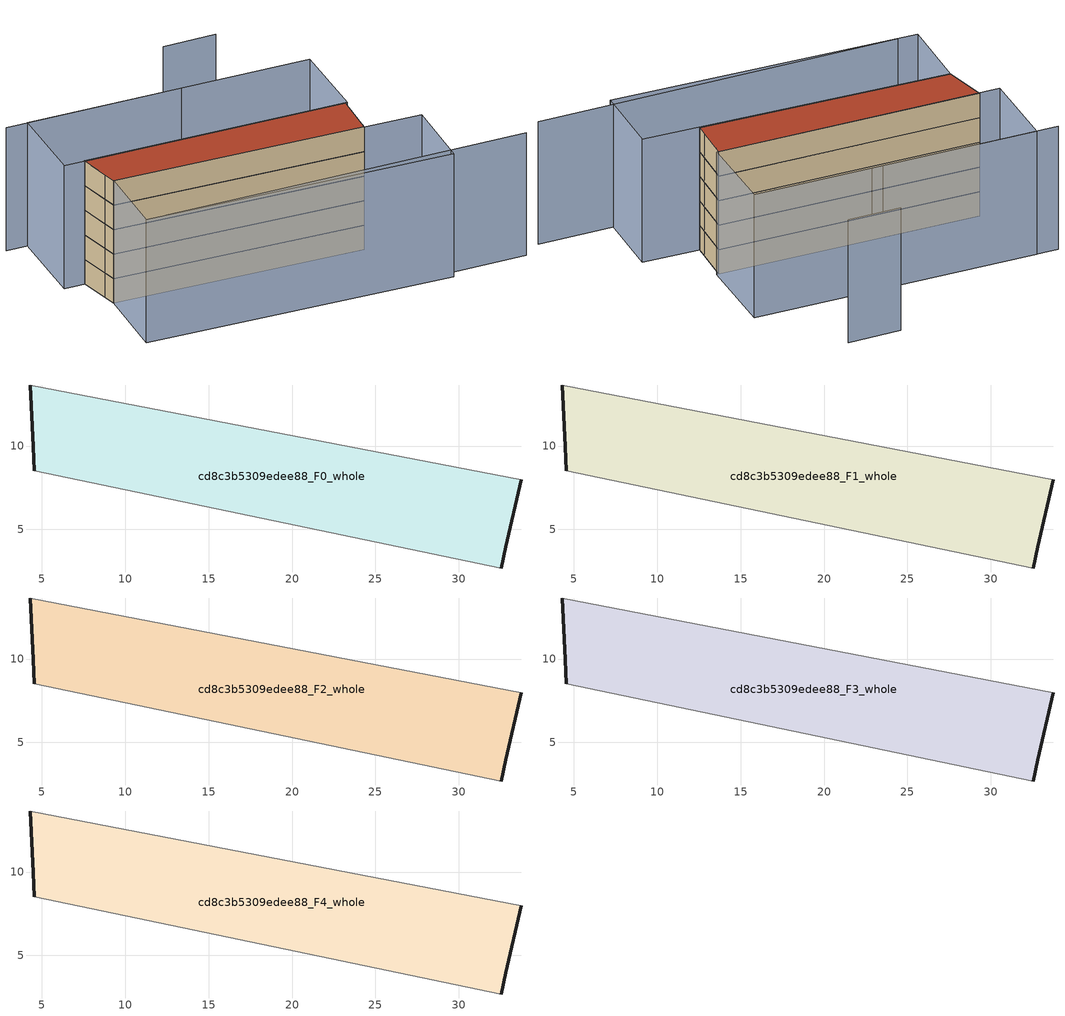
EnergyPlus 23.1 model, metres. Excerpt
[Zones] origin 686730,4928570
cd8c3b5309edee88_F0_whole
 floor ground (EU_floor_Construction): 32.53,2.69 32.82,3.97 33.74,7.99 4.31,13.66 4.49,9.96 4.56,8.51 z0
 wall outside (EU_wall_Construction): 33.74,7.99 32.82,3.97 32.53,2.69 / 4.56,8.51 4.49,9.96 4.31,13.66 z0:3
 wall adiabatic (EU_wall_Construction): 4.31,13.66 33.74,7.99 / 32.53,2.69 4.56,8.51 z0:3
cd8c3b5309edee88_F1_whole
 floor to cd8c3b5309edee88_F0_whole (EU_floor_Construction): 32.53,2.69 32.82,3.97 33.74,7.99 4.3,13.66 4.49,9.96 4.56,8.51 z3
 wall outside (EU_wall_Construction): 33.74,7.99 32.82,3.97 32.53,2.69 / 4.56,8.51 4.49,9.96 4.31,13.66 z3:6
 wall adiabatic (EU_wall_Construction): 4.31,13.66 33.74,7.99 / 32.53,2.69 4.56,8.51 z3:6
cd8c3b5309edee88_F2_whole
 floor to cd8c3b5309edee88_F1_whole (EU_floor_Construction): 32.53,2.69 32.82,3.97 33.74,7.99 4.3,13.66 4.49,9.96 4.56,8.51 z6
 wall outside (EU_wall_Construction): 33.74,7.99 32.82,3.97 32.53,2.69 / 4.56,8.51 4.49,9.96 4.31,13.66 z6:9
 wall adiabatic (EU_wall_Construction): 4.31,13.66 33.74,7.99 / 32.53,2.69 4.56,8.51 z6:9
cd8c3b5309edee88_F3_whole
 floor to cd8c3b5309edee88_F2_whole (EU_floor_Construction): 32.53,2.69 32.82,3.97 33.74,7.99 4.3,13.66 4.49,9.96 4.56,8.51 z9
 wall outside (EU_wall_Construction): 33.74,7.99 32.82,3.97 32.53,2.69 / 4.56,8.51 4.49,9.96 4.31,13.66 z9:12
 wall adiabatic (EU_wall_Construction): 4.31,13.66 33.74,7.99 / 32.53,2.69 4.56,8.51 z9:12
cd8c3b5309edee88_F4_whole
 floor to cd8c3b5309edee88_F3_whole (EU_floor_Construction): 32.53,2.69 32.82,3.97 33.74,7.99 4.3,13.66 4.49,9.96 4.56,8.51 z12
 wall outside (EU_wall_Construction): 33.74,7.99 32.82,3.97 32.53,2.69 / 4.56,8.51 4.49,9.96 4.31,13.66 z12:15
 wall adiabatic (EU_wall_Construction): 4.31,13.66 33.74,7.99 / 32.53,2.69 4.56,8.51 z12:15
 roof outside (EU_roof_Construction): 33.74,7.99 32.82,3.97 32.53,2.69 4.56,8.51 4.49,9.96 4.31,13.66 z15
shading: 5.01,-0.52 45.88,-7.89 / 22.41,19.97 1.42,23.92 / 30.53,27.3 24.53,28.36 / 4.56,8.51 38.92,1.36 / 38.92,1.36 37.13,-7.23 / 37.13,-7.23 2.77,-0.08 / 2.77,-0.08 4.56,8.51 / 3.81,23.49 35.75,17.44 / 35.75,17.44 33.95,7.95 / 33.95,7.95 2.01,14 / 2.01,14 3.81,23.49 z0:15
[Building]
EU S2 Campaign: North Axis=0; Terrain=City; Solar Distribution=FullExterior
[Site:Location]
Bologna: Latitude=44.5; Longitude=11.25; Time Zone=1; Elevation=37
[SizingPeriod:WeatherFileDays]
AnnualSizingPeriod: Begin Month=1; Begin Day of Month=1; End Month=12; End Day of Month=31; Day of Week for Start Day=Monday; Use Weather File Daylight Saving Period=No; Use Weather File Rain and Snow Indicators=No
[MATERIAL]
EU_InternalMass_Material: Roughness=MediumRough; Thickness=0.1; Conductivity=1; Density=1800; Specific Heat=900; Thermal Absorptance=0.9; Solar Absorptance=0.7; Visible Absorptance=0.7
[MATERIAL:NOMASS] Roughness=MediumRough; Thermal Absorptance=0.9; Solar Absorptance=0.7; Visible Absorptance=0.7
Name | Thermal Resistance
EU_wall_NoMass | 0.779417
EU_roof_NoMass | 0.435466
EU_floor_NoMass | 0.588222
[CONSTRUCTION]
EU_wall_Construction: EU_wall_NoMass
EU_roof_Construction: EU_roof_NoMass
EU_floor_Construction: EU_floor_NoMass
EU_InternalMass_Construction: EU_InternalMass_Material
[ZONE] Type=1; Multiplier=1; Ceiling Height=autocalculate; Volume=457.983; Floor Area=autocalculate; Part of Total Floor Area=Yes
cd8c3b5309edee88_F0_whole; cd8c3b5309edee88_F1_whole; cd8c3b5309edee88_F2_whole; cd8c3b5309edee88_F3_whole; cd8c3b5309edee88_F4_whole
[INTERNALMASS] Construction=EU_InternalMass_Construction; Surface Area=140.43
Name | Zone or ZoneList
cd8c3b5309edee88_F0_whole_EU_InternalMass | cd8c3b5309edee88_F0_whole
cd8c3b5309edee88_F1_whole_EU_InternalMass | cd8c3b5309edee88_F1_whole
cd8c3b5309edee88_F2_whole_EU_InternalMass | cd8c3b5309edee88_F2_whole
cd8c3b5309edee88_F3_whole_EU_InternalMass | cd8c3b5309edee88_F3_whole
cd8c3b5309edee88_F4_whole_EU_InternalMass | cd8c3b5309edee88_F4_whole
[OTHEREQUIPMENT] Fuel Type=Electricity; Design Level Calculation Method=Watts/Area; Power per Zone Floor Area=1; Fraction Latent=0; Fraction Radiant=0; Fraction Lost=0; Carbon Dioxide Generation Rate=0; EndUse Subcategory=EU_Step8_InternalGains
Name | Zone or ZoneList or Space or SpaceList | Schedule
EU_Step8_InternalGain_cd8c3b5309edee88_F0_whole_f000 | cd8c3b5309edee88_F0_whole | EU_Step8_GainSchedule_cd8c3b5309edee88_F0_whole_f000
EU_Step8_InternalGain_cd8c3b5309edee88_F1_whole_f000 | cd8c3b5309edee88_F1_whole | EU_Step8_GainSchedule_cd8c3b5309edee88_F1_whole_f000
EU_Step8_InternalGain_cd8c3b5309edee88_F2_whole_f000 | cd8c3b5309edee88_F2_whole | EU_Step8_GainSchedule_cd8c3b5309edee88_F2_whole_f000
EU_Step8_InternalGain_cd8c3b5309edee88_F3_whole_f000 | cd8c3b5309edee88_F3_whole | EU_Step8_GainSchedule_cd8c3b5309edee88_F3_whole_f000
EU_Step8_InternalGain_cd8c3b5309edee88_F4_whole_f000 | cd8c3b5309edee88_F4_whole | EU_Step8_GainSchedule_cd8c3b5309edee88_F4_whole_f000
[ZONEVENTILATION:DESIGNFLOWRATE] Schedule=EU_AlwaysOn; Design Flow Rate Calculation Method=AirChanges/Hour; Air Changes per Hour=0.712058; Ventilation Type=Natural; Fan Pressure Rise=0; Fan Total Efficiency=1; Constant Term Coefficient=1; Temperature Term Coefficient=0; Velocity Term Coefficient=0; Velocity Squared Term Coefficient=0; Minimum Indoor Temperature=-100; Maximum Indoor Temperature=100; Delta Temperature=-100; Minimum Outdoor Temperature=-100; Maximum Outdoor Temperature=100; Maximum Wind Speed=40
Name | Zone or ZoneList or Space or SpaceList
EU_ConstantAir_cd8c3b5309edee88_F0_whole | cd8c3b5309edee88_F0_whole
EU_ConstantAir_cd8c3b5309edee88_F1_whole | cd8c3b5309edee88_F1_whole
EU_ConstantAir_cd8c3b5309edee88_F2_whole | cd8c3b5309edee88_F2_whole
EU_ConstantAir_cd8c3b5309edee88_F3_whole | cd8c3b5309edee88_F3_whole
EU_ConstantAir_cd8c3b5309edee88_F4_whole | cd8c3b5309edee88_F4_whole
[HVACTEMPLATE:THERMOSTAT] Constant Heating Setpoint=20; Constant Cooling Setpoint=50
EU_HeatOnly_cd8c3b5309edee88_F0_whole; EU_HeatOnly_cd8c3b5309edee88_F1_whole; EU_HeatOnly_cd8c3b5309edee88_F2_whole; EU_HeatOnly_cd8c3b5309edee88_F3_whole; EU_HeatOnly_cd8c3b5309edee88_F4_whole
[HVACTEMPLATE:ZONE:IDEALLOADSAIRSYSTEM] System Availability Schedule=EU_AlwaysOn; Maximum Heating Supply Air Temperature=50; Minimum Cooling Supply Air Temperature=13; Maximum Heating Supply Air Humidity Ratio=0.0156; Minimum Cooling Supply Air Humidity Ratio=0.0077; Heating Limit=NoLimit; Cooling Limit=NoLimit; Heating Availability Schedule=EU_AlwaysOn; Cooling Availability Schedule=EU_CoolingOff; Dehumidification Control Type=ConstantSensibleHeatRatio; Cooling Sensible Heat Ratio=0.7; Dehumidification Setpoint=60; Humidification Control Type=None; Humidification Setpoint=30; Outdoor Air Method=None; Outdoor Air Flow Rate per Person=0.00944; Outdoor Air Flow Rate per Zone Floor Area=0; Outdoor Air Flow Rate per Zone=0; Demand Controlled Ventilation Type=None; Outdoor Air Economizer Type=NoEconomizer; Heat Recovery Type=None; Sensible Heat Recovery Effectiveness=0.7; Latent Heat Recovery Effectiveness=0.65
Name | Template Thermostat
cd8c3b5309edee88_F0_whole | EU_HeatOnly_cd8c3b5309edee88_F0_whole
cd8c3b5309edee88_F1_whole | EU_HeatOnly_cd8c3b5309edee88_F1_whole
cd8c3b5309edee88_F2_whole | EU_HeatOnly_cd8c3b5309edee88_F2_whole
cd8c3b5309edee88_F3_whole | EU_HeatOnly_cd8c3b5309edee88_F3_whole
cd8c3b5309edee88_F4_whole | EU_HeatOnly_cd8c3b5309edee88_F4_whole
[SIZING:ZONE] Zone Cooling Design Supply Air Temperature Input Method=SupplyAirTemperature; Zone Cooling Design Supply Air Temperature=13; Zone Heating Design Supply Air Temperature Input Method=SupplyAirTemperature; Zone Heating Design Supply Air Temperature=50; Zone Cooling Design Supply Air Humidity Ratio=0.008; Zone Heating Design Supply Air Humidity Ratio=0.008; Cooling Design Air Flow Method=DesignDay; Cooling Design Air Flow Rate=0; Cooling Minimum Air Flow per Zone Floor Area=0.000762; Cooling Minimum Air Flow=0; Cooling Minimum Air Flow Fraction=0.2; Heating Design Air Flow Method=DesignDay; Heating Design Air Flow Rate=0; Heating Maximum Air Flow per Zone Floor Area=0.002032; Heating Maximum Air Flow=0.141576; Heating Maximum Air Flow Fraction=0.3; Account for Dedicated Outdoor Air System=No; Dedicated Outdoor Air System Control Strategy=NeutralSupplyAir; Dedicated Outdoor Air Low Setpoint Temperature for Design=autosize; Dedicated Outdoor Air High Setpoint Temperature for Design=autosize; Zone Load Sizing Method=Sensible Load Only No Latent Load; Zone Latent Cooling Design Supply Air Humidity Ratio Input Method=HumidityRatioDifference; Zone Cooling Design Supply Air Humidity Ratio Difference=0.005; Zone Latent Heating Design Supply Air Humidity Ratio Input Method=HumidityRatioDifference; Zone Humidification Design Supply Air Humidity Ratio Difference=0.005
cd8c3b5309edee88_F0_whole; cd8c3b5309edee88_F1_whole; cd8c3b5309edee88_F2_whole; cd8c3b5309edee88_F3_whole; cd8c3b5309edee88_F4_whole
[SCHEDULE:CONSTANT]
Name | Hourly Value
EU_AlwaysOn | 1
EU_CoolingOff | 0
[SCHEDULE:FILE] Column Number=1; Rows to Skip at Top=0; Number of Hours of Data=8760; Column Separator=Comma; Interpolate to Timestep=No; Minutes per Item=60; Adjust Schedule for Daylight Savings=Yes
Name | File
EU_Step8_GainSchedule_cd8c3b5309edee88_F0_whole_f000 | ../../schedules/cd8c3b5309edee88/cd8c3b5309edee88_F0_whole_f000_gain.csv
EU_Step8_GainSchedule_cd8c3b5309edee88_F1_whole_f000 | ../../schedules/cd8c3b5309edee88/cd8c3b5309edee88_F1_whole_f000_gain.csv
EU_Step8_GainSchedule_cd8c3b5309edee88_F2_whole_f000 | ../../schedules/cd8c3b5309edee88/cd8c3b5309edee88_F2_whole_f000_gain.csv
EU_Step8_GainSchedule_cd8c3b5309edee88_F3_whole_f000 | ../../schedules/cd8c3b5309edee88/cd8c3b5309edee88_F3_whole_f000_gain.csv
EU_Step8_GainSchedule_cd8c3b5309edee88_F4_whole_f000 | ../../schedules/cd8c3b5309edee88/cd8c3b5309edee88_F4_whole_f000_gain.csv
